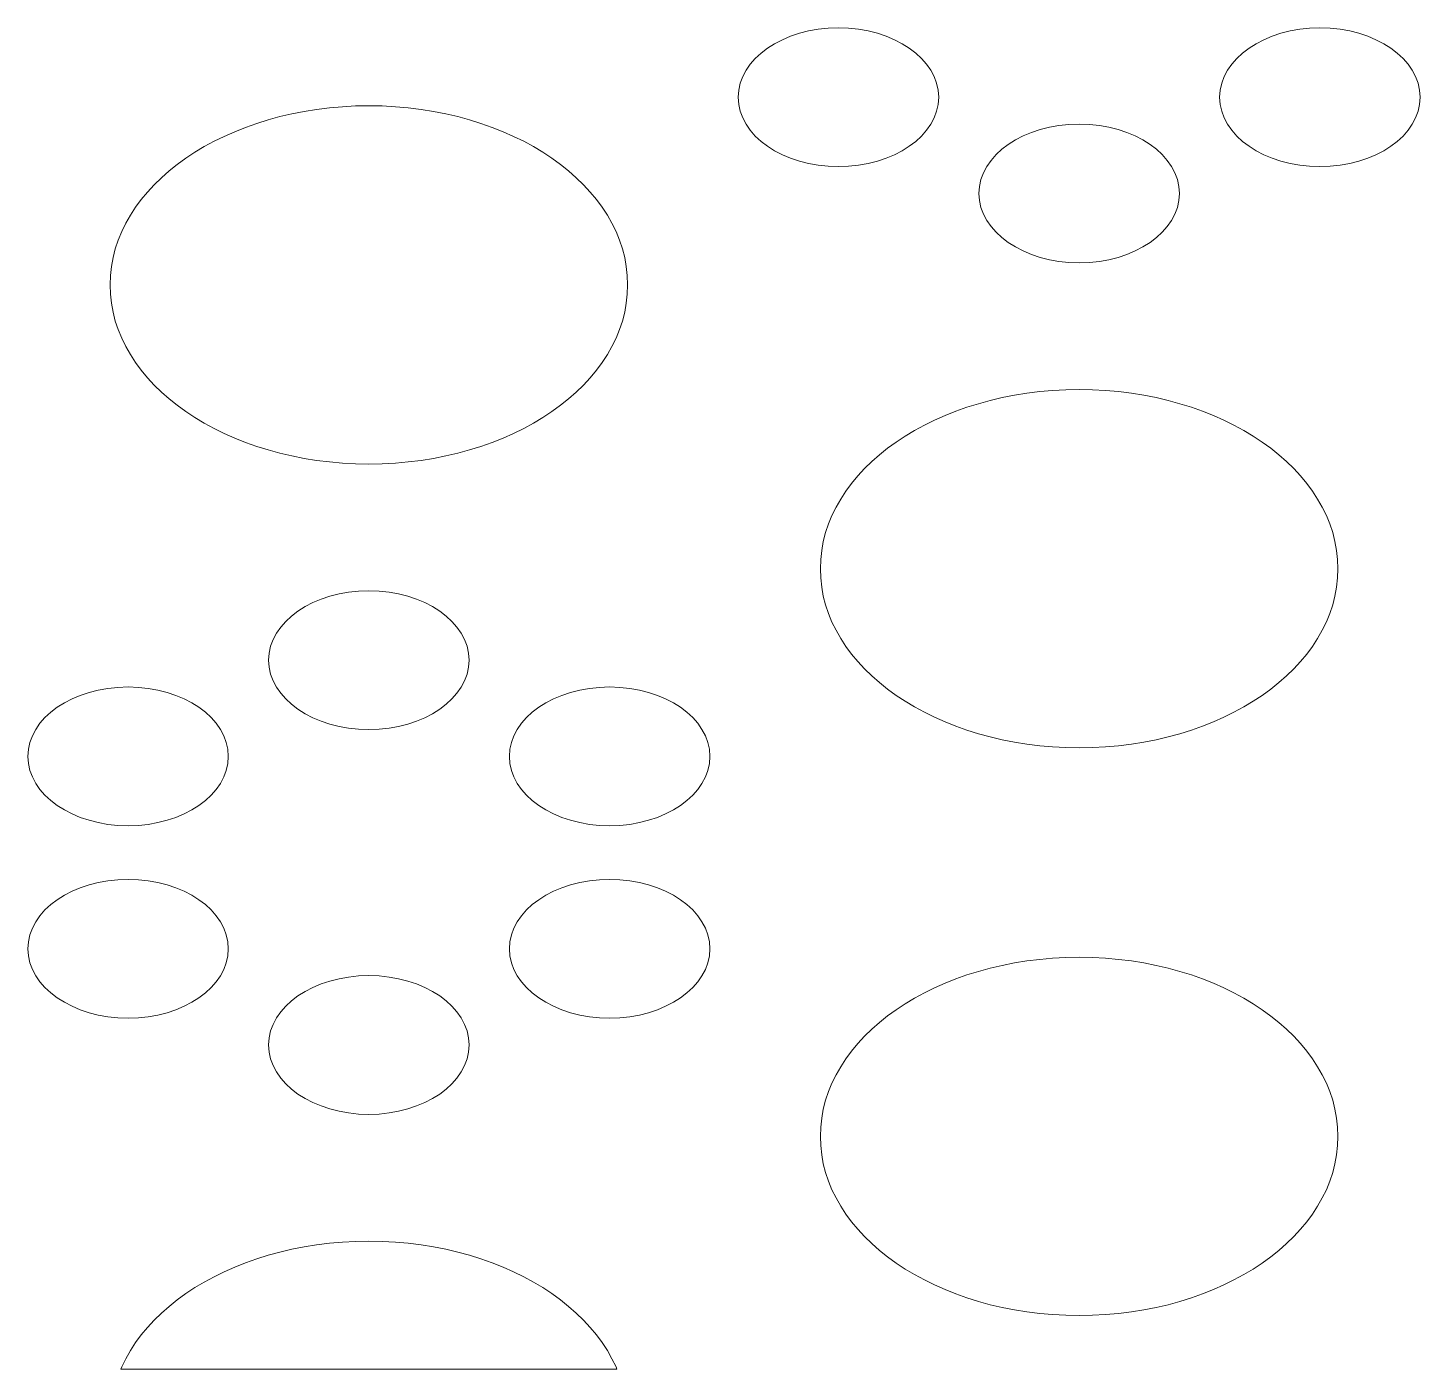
# Model space of a CAD drawing. Header units: millimetres. Extents: x -1200 to 1200, y -590 to 590.
# Drawn here: x 2.7 to 501.9, y -590 to -109.1 of the extents above; entities that cross this region are included whole.
import ezdxf

# ---------------------------------------------------------------- set-up
doc = ezdxf.new("R2010")
doc.units = ezdxf.units.MM
doc.header["$MEASUREMENT"] = 0
doc.layers.add('Layer 1', color=7, linetype='Continuous')

msp = doc.modelspace()

# ---------------------------------------------------------------- linework, layer by layer
at = {"layer": 'Layer 1', "color": 250, "lineweight": 20}
for points, knots in [([(257.3837, -133.9653), (257.3837, -120.2296), (273.4798, -109.0802), (293.3222, -109.0802), (313.1645, -109.0802), (329.2607, -120.2296), (329.2607, -133.9653), (329.2607, -147.7008), (313.1645, -158.8452), (293.3222, -158.8452), (273.4798, -158.8452), (257.3837, -147.7008), (257.3837, -133.9653)], [0, 0, 0, 0, 0.25, 0.25, 0.25, 0.5, 0.5, 0.5, 0.75, 0.75, 0.75, 1, 1, 1, 1]), ([(429.9894, -133.9653), (429.9894, -120.2296), (446.0778, -109.0802), (465.9279, -109.0802), (485.7779, -109.0802), (501.8663, -120.2296), (501.8663, -133.9653), (501.8663, -147.7008), (485.7779, -158.8452), (465.9279, -158.8452), (446.0778, -158.8452), (429.9894, -147.7008), (429.9894, -133.9653)], [0, 0, 0, 0, 0.25, 0.25, 0.25, 0.5, 0.5, 0.5, 0.75, 0.75, 0.75, 1, 1, 1, 1]), ([(32.215, -201.2391), (32.215, -201.2391), (32.3376, -197.9304), (32.3376, -197.9304), (32.3376, -197.9304), (32.6823, -194.6681), (32.6823, -194.6681), (32.6823, -194.6681), (33.2799, -191.4523), (33.2799, -191.4523), (33.2799, -191.4523), (34.0996, -188.2933), (34.0996, -188.2933), (34.0996, -188.2933), (35.1338, -185.191), (35.1338, -185.191), (35.1338, -185.191), (36.3826, -182.1404), (36.3826, -182.1404), (36.3826, -182.1404), (37.8306, -179.162), (37.8306, -179.162), (37.8306, -179.162), (39.5007, -176.2559), (39.5007, -176.2559), (39.5007, -176.2559), (41.3547, -173.417), (41.3547, -173.417), (41.3547, -173.417), (43.4002, -170.6347), (43.4002, -170.6347), (43.4002, -170.6347), (45.6296, -167.9454), (45.6296, -167.9454), (45.6296, -167.9454), (48.0506, -165.3439), (48.0506, -165.3439), (48.0506, -165.3439), (50.64, -162.8249), (50.64, -162.8249), (50.64, -162.8249), (53.3904, -160.3937), (53.3904, -160.3937), (53.3904, -160.3937), (56.3093, -158.0657), (56.3093, -158.0657), (56.3093, -158.0657), (59.3891, -155.8358), (59.3891, -155.8358), (59.3891, -155.8358), (62.6068, -153.6988), (62.6068, -153.6988), (62.6068, -153.6988), (65.9853, -151.6857), (65.9853, -151.6857), (65.9853, -151.6857), (69.4864, -149.7707), (69.4864, -149.7707), (69.4864, -149.7707), (73.1178, -147.9847), (73.1178, -147.9847), (73.1178, -147.9847), (76.9024, -146.3123), (76.9024, -146.3123), (76.9024, -146.3123), (80.7637, -144.7637), (80.7637, -144.7637), (80.7637, -144.7637), (84.7781, -143.3494), (84.7781, -143.3494), (84.7781, -143.3494), (88.8845, -142.059), (88.8845, -142.059), (88.8845, -142.059), (93.0981, -140.9131), (93.0981, -140.9131), (93.0981, -140.9131), (97.396, -139.9065), (97.396, -139.9065), (97.396, -139.9065), (101.7935, -139.0393), (101.7935, -139.0393), (101.7935, -139.0393), (106.2676, -138.327), (106.2676, -138.327), (106.2676, -138.327), (110.8413, -137.7592), (110.8413, -137.7592), (110.8413, -137.7592), (115.4917, -137.3514), (115.4917, -137.3514), (115.4917, -137.3514), (120.2033, -137.0933), (120.2033, -137.0933), (120.2033, -137.0933), (124.9838, -137.0107), (124.9838, -137.0107), (124.9838, -137.0107), (129.7643, -137.0933), (129.7643, -137.0933), (129.7643, -137.0933), (134.4836, -137.3514), (134.4836, -137.3514), (134.4836, -137.3514), (139.1339, -137.7592), (139.1339, -137.7592), (139.1339, -137.7592), (143.6923, -138.327), (143.6923, -138.327), (143.6923, -138.327), (148.1818, -139.0393), (148.1818, -139.0393), (148.1818, -139.0393), (152.5869, -139.9065), (152.5869, -139.9065), (152.5869, -139.9065), (156.8848, -140.9131), (156.8848, -140.9131), (156.8848, -140.9131), (161.0908, -142.059), (161.0908, -142.059), (161.0908, -142.059), (165.1895, -143.3494), (165.1895, -143.3494), (165.1895, -143.3494), (169.204, -144.7637), (169.204, -144.7637), (169.204, -144.7637), (173.0805, -146.3123), (173.0805, -146.3123), (173.0805, -146.3123), (176.8497, -147.9847), (176.8497, -147.9847), (176.8497, -147.9847), (180.4888, -149.7707), (180.4888, -149.7707), (180.4888, -149.7707), (183.9823, -151.6857), (183.9823, -151.6857), (183.9823, -151.6857), (187.3609, -153.6988), (187.3609, -153.6988), (187.3609, -153.6988), (190.5862, -155.8358), (190.5862, -155.8358), (190.5862, -155.8358), (193.6583, -158.0657), (193.6583, -158.0657), (193.6583, -158.0657), (196.5849, -160.3937), (196.5849, -160.3937), (196.5849, -160.3937), (199.3352, -162.8249), (199.3352, -162.8249), (199.3352, -162.8249), (201.9171, -165.3439), (201.9171, -165.3439), (201.9171, -165.3439), (204.338, -167.9454), (204.338, -167.9454), (204.338, -167.9454), (206.5827, -170.6347), (206.5827, -170.6347), (206.5827, -170.6347), (208.6052, -173.4066), (208.6052, -173.4066), (208.6052, -173.4066), (210.4822, -176.2559), (210.4822, -176.2559), (210.4822, -176.2559), (212.1293, -179.162), (212.1293, -179.162), (212.1293, -179.162), (213.5926, -182.1404), (213.5926, -182.1404), (213.5926, -182.1404), (214.849, -185.191), (214.849, -185.191), (214.849, -185.191), (215.8757, -188.2933), (215.8757, -188.2933), (215.8757, -188.2933), (216.703, -191.4523), (216.703, -191.4523), (216.703, -191.4523), (217.2776, -194.6681), (217.2776, -194.6681), (217.2776, -194.6681), (217.6454, -197.9304), (217.6454, -197.9304), (217.6454, -197.9304), (217.7679, -201.2391), (217.7679, -201.2391), (217.7679, -201.2391), (217.6454, -204.5581), (217.6454, -204.5581), (217.6454, -204.5581), (217.2776, -207.8204), (217.2776, -207.8204), (217.2776, -207.8204), (216.703, -211.0362), (216.703, -211.0362), (216.703, -211.0362), (215.8757, -214.2056), (215.8757, -214.2056), (215.8757, -214.2056), (214.849, -217.2975), (214.849, -217.2975), (214.849, -217.2975), (213.5926, -220.3378), (213.5926, -220.3378), (213.5926, -220.3378), (212.1293, -223.3213), (212.1293, -223.3213), (212.1293, -223.3213), (210.4822, -226.2326), (210.4822, -226.2326), (210.4822, -226.2326), (208.6052, -229.0819), (208.6052, -229.0819), (208.6052, -229.0819), (206.5827, -231.8435), (206.5827, -231.8435), (206.5827, -231.8435), (204.338, -234.5431), (204.338, -234.5431), (204.338, -234.5431), (201.9171, -237.1446), (201.9171, -237.1446), (201.9171, -237.1446), (199.3352, -239.6688), (199.3352, -239.6688), (199.3352, -239.6688), (196.5849, -242.0897), (196.5849, -242.0897), (196.5849, -242.0897), (193.6583, -244.4228), (193.6583, -244.4228), (193.6583, -244.4228), (190.5862, -246.6527), (190.5862, -246.6527), (190.5862, -246.6527), (187.3609, -248.7897), (187.3609, -248.7897), (187.3609, -248.7897), (183.9823, -250.8028), (183.9823, -250.8028), (183.9823, -250.8028), (180.4888, -252.7178), (180.4888, -252.7178), (180.4888, -252.7178), (176.8497, -254.5038), (176.8497, -254.5038), (176.8497, -254.5038), (173.0805, -256.1763), (173.0805, -256.1763), (173.0805, -256.1763), (169.204, -257.7197), (169.204, -257.7197), (169.204, -257.7197), (165.1895, -259.1443), (165.1895, -259.1443), (165.1895, -259.1443), (161.0908, -260.4192), (161.0908, -260.4192), (161.0908, -260.4192), (156.8848, -261.5755), (156.8848, -261.5755), (156.8848, -261.5755), (152.5869, -262.5821), (152.5869, -262.5821), (152.5869, -262.5821), (148.1818, -263.4492), (148.1818, -263.4492), (148.1818, -263.4492), (143.6923, -264.1667), (143.6923, -264.1667), (143.6923, -264.1667), (139.1339, -264.7345), (139.1339, -264.7345), (139.1339, -264.7345), (134.4836, -265.1475), (134.4836, -265.1475), (134.4836, -265.1475), (129.7643, -265.3952), (129.7643, -265.3952), (129.7643, -265.3952), (124.9838, -265.4778), (124.9838, -265.4778), (124.9838, -265.4778), (120.1956, -265.3952), (120.1956, -265.3952), (120.1956, -265.3952), (115.4917, -265.1475), (115.4917, -265.1475), (115.4917, -265.1475), (110.8413, -264.7345), (110.8413, -264.7345), (110.8413, -264.7345), (106.2676, -264.1667), (106.2676, -264.1667), (106.2676, -264.1667), (101.7935, -263.4492), (101.7935, -263.4492), (101.7935, -263.4492), (97.396, -262.5821), (97.396, -262.5821), (97.396, -262.5821), (93.0981, -261.5755), (93.0981, -261.5755), (93.0981, -261.5755), (88.8845, -260.4192), (88.8845, -260.4192), (88.8845, -260.4192), (84.7781, -259.1443), (84.7781, -259.1443), (84.7781, -259.1443), (80.7637, -257.7197), (80.7637, -257.7197), (80.7637, -257.7197), (76.9024, -256.1763), (76.9024, -256.1763), (76.9024, -256.1763), (73.1178, -254.5038), (73.1178, -254.5038), (73.1178, -254.5038), (69.4864, -252.7178), (69.4864, -252.7178), (69.4864, -252.7178), (65.9853, -250.8028), (65.9853, -250.8028), (65.9853, -250.8028), (62.6068, -248.7897), (62.6068, -248.7897), (62.6068, -248.7897), (59.3891, -246.6527), (59.3891, -246.6527), (59.3891, -246.6527), (56.3093, -244.4228), (56.3093, -244.4228), (56.3093, -244.4228), (53.3904, -242.0897), (53.3904, -242.0897), (53.3904, -242.0897), (50.64, -239.6688), (50.64, -239.6688), (50.64, -239.6688), (48.0506, -237.1446), (48.0506, -237.1446), (48.0506, -237.1446), (45.6296, -234.5431), (45.6296, -234.5431), (45.6296, -234.5431), (43.4002, -231.8435), (43.4002, -231.8435), (43.4002, -231.8435), (41.3547, -229.0819), (41.3547, -229.0819), (41.3547, -229.0819), (39.5007, -226.2326), (39.5007, -226.2326), (39.5007, -226.2326), (37.8306, -223.3213), (37.8306, -223.3213), (37.8306, -223.3213), (36.3826, -220.3378), (36.3826, -220.3378), (36.3826, -220.3378), (35.1338, -217.2975), (35.1338, -217.2975), (35.1338, -217.2975), (34.0996, -214.2056), (34.0996, -214.2056), (34.0996, -214.2056), (33.2799, -211.0362), (33.2799, -211.0362), (33.2799, -211.0362), (32.6823, -207.8204), (32.6823, -207.8204), (32.6823, -207.8204), (32.3376, -204.5581), (32.3376, -204.5581), (32.3376, -204.5581), (32.215, -201.2391), (32.215, -201.2391)], [0, 0, 0, 0, 0.0078125, 0.0078125, 0.0078125, 0.015625, 0.015625, 0.015625, 0.0234375, 0.0234375, 0.0234375, 0.03125, 0.03125, 0.03125, 0.0390625, 0.0390625, 0.0390625, 0.046875, 0.046875, 0.046875, 0.0546875, 0.0546875, 0.0546875, 0.0625, 0.0625, 0.0625, 0.0703125, 0.0703125, 0.0703125, 0.078125, 0.078125, 0.078125, 0.0859375, 0.0859375, 0.0859375, 0.09375, 0.09375, 0.09375, 0.1015625, 0.1015625, 0.1015625, 0.109375, 0.109375, 0.109375, 0.1171875, 0.1171875, 0.1171875, 0.125, 0.125, 0.125, 0.1328125, 0.1328125, 0.1328125, 0.140625, 0.140625, 0.140625, 0.1484375, 0.1484375, 0.1484375, 0.15625, 0.15625, 0.15625, 0.1640625, 0.1640625, 0.1640625, 0.171875, 0.171875, 0.171875, 0.1796875, 0.1796875, 0.1796875, 0.1875, 0.1875, 0.1875, 0.1953125, 0.1953125, 0.1953125, 0.203125, 0.203125, 0.203125, 0.2109375, 0.2109375, 0.2109375, 0.21875, 0.21875, 0.21875, 0.2265625, 0.2265625, 0.2265625, 0.234375, 0.234375, 0.234375, 0.2421875, 0.2421875, 0.2421875, 0.25, 0.25, 0.25, 0.2578125, 0.2578125, 0.2578125, 0.265625, 0.265625, 0.265625, 0.2734375, 0.2734375, 0.2734375, 0.28125, 0.28125, 0.28125, 0.2890625, 0.2890625, 0.2890625, 0.296875, 0.296875, 0.296875, 0.3046875, 0.3046875, 0.3046875, 0.3125, 0.3125, 0.3125, 0.3203125, 0.3203125, 0.3203125, 0.328125, 0.328125, 0.328125, 0.3359375, 0.3359375, 0.3359375, 0.34375, 0.34375, 0.34375, 0.3515625, 0.3515625, 0.3515625, 0.359375, 0.359375, 0.359375, 0.3671875, 0.3671875, 0.3671875, 0.375, 0.375, 0.375, 0.3828125, 0.3828125, 0.3828125, 0.390625, 0.390625, 0.390625, 0.3984375, 0.3984375, 0.3984375, 0.40625, 0.40625, 0.40625, 0.4140625, 0.4140625, 0.4140625, 0.421875, 0.421875, 0.421875, 0.4296875, 0.4296875, 0.4296875, 0.4375, 0.4375, 0.4375, 0.4453125, 0.4453125, 0.4453125, 0.453125, 0.453125, 0.453125, 0.4609375, 0.4609375, 0.4609375, 0.46875, 0.46875, 0.46875, 0.4765625, 0.4765625, 0.4765625, 0.484375, 0.484375, 0.484375, 0.4921875, 0.4921875, 0.4921875, 0.5, 0.5, 0.5, 0.5078125, 0.5078125, 0.5078125, 0.515625, 0.515625, 0.515625, 0.5234375, 0.5234375, 0.5234375, 0.53125, 0.53125, 0.53125, 0.5390625, 0.5390625, 0.5390625, 0.546875, 0.546875, 0.546875, 0.5546875, 0.5546875, 0.5546875, 0.5625, 0.5625, 0.5625, 0.5703125, 0.5703125, 0.5703125, 0.578125, 0.578125, 0.578125, 0.5859375, 0.5859375, 0.5859375, 0.59375, 0.59375, 0.59375, 0.6015625, 0.6015625, 0.6015625, 0.609375, 0.609375, 0.609375, 0.6171875, 0.6171875, 0.6171875, 0.625, 0.625, 0.625, 0.6328125, 0.6328125, 0.6328125, 0.640625, 0.640625, 0.640625, 0.6484375, 0.6484375, 0.6484375, 0.65625, 0.65625, 0.65625, 0.6640625, 0.6640625, 0.6640625, 0.671875, 0.671875, 0.671875, 0.6796875, 0.6796875, 0.6796875, 0.6875, 0.6875, 0.6875, 0.6953125, 0.6953125, 0.6953125, 0.703125, 0.703125, 0.703125, 0.7109375, 0.7109375, 0.7109375, 0.71875, 0.71875, 0.71875, 0.7265625, 0.7265625, 0.7265625, 0.734375, 0.734375, 0.734375, 0.7421875, 0.7421875, 0.7421875, 0.75, 0.75, 0.75, 0.7578125, 0.7578125, 0.7578125, 0.765625, 0.765625, 0.765625, 0.7734375, 0.7734375, 0.7734375, 0.78125, 0.78125, 0.78125, 0.7890625, 0.7890625, 0.7890625, 0.796875, 0.796875, 0.796875, 0.8046875, 0.8046875, 0.8046875, 0.8125, 0.8125, 0.8125, 0.8203125, 0.8203125, 0.8203125, 0.828125, 0.828125, 0.828125, 0.8359375, 0.8359375, 0.8359375, 0.84375, 0.84375, 0.84375, 0.8515625, 0.8515625, 0.8515625, 0.859375, 0.859375, 0.859375, 0.8671875, 0.8671875, 0.8671875, 0.875, 0.875, 0.875, 0.8828125, 0.8828125, 0.8828125, 0.890625, 0.890625, 0.890625, 0.8984375, 0.8984375, 0.8984375, 0.90625, 0.90625, 0.90625, 0.9140625, 0.9140625, 0.9140625, 0.921875, 0.921875, 0.921875, 0.9296875, 0.9296875, 0.9296875, 0.9375, 0.9375, 0.9375, 0.9453125, 0.9453125, 0.9453125, 0.953125, 0.953125, 0.953125, 0.9609375, 0.9609375, 0.9609375, 0.96875, 0.96875, 0.96875, 0.9765625, 0.9765625, 0.9765625, 0.984375, 0.984375, 0.984375, 0.9921875, 0.9921875, 0.9921875, 1, 1, 1, 1]), ([(343.6866, -168.4565), (343.6866, -154.7209), (359.7826, -143.5765), (379.6174, -143.5765), (399.475, -143.5765), (415.5712, -154.7209), (415.5712, -168.4565), (415.5712, -182.1972), (399.475, -193.3415), (379.6174, -193.3415), (359.7826, -193.3415), (343.6866, -182.1972), (343.6866, -168.4565)], [0, 0, 0, 0, 0.25, 0.25, 0.25, 0.5, 0.5, 0.5, 0.75, 0.75, 0.75, 1, 1, 1, 1]), ([(286.8485, -303.0248), (286.8485, -303.0248), (286.9788, -299.7058), (286.9788, -299.7058), (286.9788, -299.7058), (287.3236, -296.4487), (287.3236, -296.4487), (287.3236, -296.4487), (287.9134, -293.2277), (287.9134, -293.2277), (287.9134, -293.2277), (288.7331, -290.0739), (288.7331, -290.0739), (288.7331, -290.0739), (289.775, -286.9613), (289.775, -286.9613), (289.775, -286.9613), (291.0162, -283.921), (291.0162, -283.921), (291.0162, -283.921), (292.4795, -280.9374), (292.4795, -280.9374), (292.4795, -280.9374), (294.1342, -278.0262), (294.1342, -278.0262), (294.1342, -278.0262), (295.996, -275.1872), (295.996, -275.1872), (295.996, -275.1872), (298.0491, -272.4153), (298.0491, -272.4153), (298.0491, -272.4153), (300.2785, -269.726), (300.2785, -269.726), (300.2785, -269.726), (302.6841, -267.1192), (302.6841, -267.1192), (302.6841, -267.1192), (305.2812, -264.5952), (305.2812, -264.5952), (305.2812, -264.5952), (308.0392, -262.1691), (308.0392, -262.1691), (308.0392, -262.1691), (310.9581, -259.836), (310.9581, -259.836), (310.9581, -259.836), (314.0226, -257.606), (314.0226, -257.606), (314.0226, -257.606), (317.2403, -255.4794), (317.2403, -255.4794), (317.2403, -255.4794), (320.6189, -253.4611), (320.6189, -253.4611), (320.6189, -253.4611), (324.1353, -251.5513), (324.1353, -251.5513), (324.1353, -251.5513), (327.7667, -249.755), (327.7667, -249.755), (327.7667, -249.755), (331.536, -248.0877), (331.536, -248.0877), (331.536, -248.0877), (335.4202, -246.5443), (335.4202, -246.5443), (335.4202, -246.5443), (339.4116, -245.1248), (339.4116, -245.1248), (339.4116, -245.1248), (343.5257, -243.8395), (343.5257, -243.8395), (343.5257, -243.8395), (347.7164, -242.6988), (347.7164, -242.6988), (347.7164, -242.6988), (352.0296, -241.6768), (352.0296, -241.6768), (352.0296, -241.6768), (356.427, -240.8095), (356.427, -240.8095), (356.427, -240.8095), (360.9165, -240.0972), (360.9165, -240.0972), (360.9165, -240.0972), (365.4902, -239.5345), (365.4902, -239.5345), (365.4902, -239.5345), (370.1099, -239.132), (370.1099, -239.132), (370.1099, -239.132), (374.8521, -238.8842), (374.8521, -238.8842), (374.8521, -238.8842), (379.6174, -238.8015), (379.6174, -238.8015), (379.6174, -238.8015), (384.4133, -238.8842), (384.4133, -238.8842), (384.4133, -238.8842), (389.1249, -239.132), (389.1249, -239.132), (389.1249, -239.132), (393.7675, -239.5345), (393.7675, -239.5345), (393.7675, -239.5345), (398.3335, -240.0972), (398.3335, -240.0972), (398.3335, -240.0972), (402.8306, -240.8095), (402.8306, -240.8095), (402.8306, -240.8095), (407.2052, -241.6768), (407.2052, -241.6768), (407.2052, -241.6768), (411.526, -242.6988), (411.526, -242.6988), (411.526, -242.6988), (415.7243, -243.8395), (415.7243, -243.8395), (415.7243, -243.8395), (419.8384, -245.1248), (419.8384, -245.1248), (419.8384, -245.1248), (423.8299, -246.5443), (423.8299, -246.5443), (423.8299, -246.5443), (427.7294, -248.0877), (427.7294, -248.0877), (427.7294, -248.0877), (431.4833, -249.755), (431.4833, -249.755), (431.4833, -249.755), (435.1224, -251.5513), (435.1224, -251.5513), (435.1224, -251.5513), (438.6312, -253.4611), (438.6312, -253.4611), (438.6312, -253.4611), (441.9944, -255.4794), (441.9944, -255.4794), (441.9944, -255.4794), (445.2275, -257.606), (445.2275, -257.606), (445.2275, -257.606), (448.3073, -259.836), (448.3073, -259.836), (448.3073, -259.836), (451.2184, -262.1691), (451.2184, -262.1691), (451.2184, -262.1691), (453.9764, -264.5952), (453.9764, -264.5952), (453.9764, -264.5952), (456.566, -267.1192), (456.566, -267.1192), (456.566, -267.1192), (458.9716, -269.726), (458.9716, -269.726), (458.9716, -269.726), (461.201, -272.4153), (461.201, -272.4153), (461.201, -272.4153), (463.2541, -275.1872), (463.2541, -275.1872), (463.2541, -275.1872), (465.1234, -278.0262), (465.1234, -278.0262), (465.1234, -278.0262), (466.7782, -280.9374), (466.7782, -280.9374), (466.7782, -280.9374), (468.2338, -283.921), (468.2338, -283.921), (468.2338, -283.921), (469.4826, -286.9613), (469.4826, -286.9613), (469.4826, -286.9613), (470.5246, -290.0739), (470.5246, -290.0739), (470.5246, -290.0739), (471.3366, -293.2277), (471.3366, -293.2277), (471.3366, -293.2277), (471.9112, -296.4487), (471.9112, -296.4487), (471.9112, -296.4487), (472.2866, -299.7058), (472.2866, -299.7058), (472.2866, -299.7058), (472.4092, -303.0248), (472.4092, -303.0248), (472.4092, -303.0248), (472.2866, -306.3336), (472.2866, -306.3336), (472.2866, -306.3336), (471.9112, -309.5958), (471.9112, -309.5958), (471.9112, -309.5958), (471.3366, -312.8116), (471.3366, -312.8116), (471.3366, -312.8116), (470.5246, -315.9758), (470.5246, -315.9758), (470.5246, -315.9758), (469.4826, -319.0781), (469.4826, -319.0781), (469.4826, -319.0781), (468.2338, -322.1183), (468.2338, -322.1183), (468.2338, -322.1183), (466.7782, -325.1018), (466.7782, -325.1018), (466.7782, -325.1018), (465.1234, -328.0132), (465.1234, -328.0132), (465.1234, -328.0132), (463.2541, -330.8573), (463.2541, -330.8573), (463.2541, -330.8573), (461.201, -333.6292), (461.201, -333.6292), (461.201, -333.6292), (458.9716, -336.3185), (458.9716, -336.3185), (458.9716, -336.3185), (456.566, -338.92), (456.566, -338.92), (456.566, -338.92), (453.9764, -341.4442), (453.9764, -341.4442), (453.9764, -341.4442), (451.2184, -343.8651), (451.2184, -343.8651), (451.2184, -343.8651), (448.3073, -346.2033), (448.3073, -346.2033), (448.3073, -346.2033), (445.2275, -348.4333), (445.2275, -348.4333), (445.2275, -348.4333), (441.9944, -350.5599), (441.9944, -350.5599), (441.9944, -350.5599), (438.6312, -352.5885), (438.6312, -352.5885), (438.6312, -352.5885), (435.1224, -354.4932), (435.1224, -354.4932), (435.1224, -354.4932), (431.4833, -356.2844), (431.4833, -356.2844), (431.4833, -356.2844), (427.7294, -357.9568), (427.7294, -357.9568), (427.7294, -357.9568), (423.8299, -359.5053), (423.8299, -359.5053), (423.8299, -359.5053), (419.8384, -360.9249), (419.8384, -360.9249), (419.8384, -360.9249), (415.7243, -362.205), (415.7243, -362.205), (415.7243, -362.205), (411.526, -363.3509), (411.526, -363.3509), (411.526, -363.3509), (407.2052, -364.3626), (407.2052, -364.3626), (407.2052, -364.3626), (402.8306, -365.2246), (402.8306, -365.2246), (402.8306, -365.2246), (398.3335, -365.9421), (398.3335, -365.9421), (398.3335, -365.9421), (393.7675, -366.5048), (393.7675, -366.5048), (393.7675, -366.5048), (389.1249, -366.9177), (389.1249, -366.9177), (389.1249, -366.9177), (384.4133, -367.1654), (384.4133, -367.1654), (384.4133, -367.1654), (379.6174, -367.2481), (379.6174, -367.2481), (379.6174, -367.2481), (374.8521, -367.1654), (374.8521, -367.1654), (374.8521, -367.1654), (370.1099, -366.9177), (370.1099, -366.9177), (370.1099, -366.9177), (365.4902, -366.5048), (365.4902, -366.5048), (365.4902, -366.5048), (360.9165, -365.9421), (360.9165, -365.9421), (360.9165, -365.9421), (356.427, -365.2246), (356.427, -365.2246), (356.427, -365.2246), (352.0296, -364.3626), (352.0296, -364.3626), (352.0296, -364.3626), (347.7164, -363.3509), (347.7164, -363.3509), (347.7164, -363.3509), (343.5257, -362.205), (343.5257, -362.205), (343.5257, -362.205), (339.4116, -360.9249), (339.4116, -360.9249), (339.4116, -360.9249), (335.4202, -359.5053), (335.4202, -359.5053), (335.4202, -359.5053), (331.536, -357.9568), (331.536, -357.9568), (331.536, -357.9568), (327.7667, -356.2844), (327.7667, -356.2844), (327.7667, -356.2844), (324.1353, -354.4932), (324.1353, -354.4932), (324.1353, -354.4932), (320.6189, -352.5885), (320.6189, -352.5885), (320.6189, -352.5885), (317.2403, -350.5599), (317.2403, -350.5599), (317.2403, -350.5599), (314.0226, -348.4333), (314.0226, -348.4333), (314.0226, -348.4333), (310.9581, -346.2033), (310.9581, -346.2033), (310.9581, -346.2033), (308.0392, -343.8651), (308.0392, -343.8651), (308.0392, -343.8651), (305.2812, -341.4442), (305.2812, -341.4442), (305.2812, -341.4442), (302.6841, -338.92), (302.6841, -338.92), (302.6841, -338.92), (300.2785, -336.3185), (300.2785, -336.3185), (300.2785, -336.3185), (298.0491, -333.6292), (298.0491, -333.6292), (298.0491, -333.6292), (295.996, -330.8573), (295.996, -330.8573), (295.996, -330.8573), (294.1342, -328.0132), (294.1342, -328.0132), (294.1342, -328.0132), (292.4795, -325.1018), (292.4795, -325.1018), (292.4795, -325.1018), (291.0162, -322.1235), (291.0162, -322.1235), (291.0162, -322.1235), (289.775, -319.0781), (289.775, -319.0781), (289.775, -319.0781), (288.7331, -315.9758), (288.7331, -315.9758), (288.7331, -315.9758), (287.9134, -312.8116), (287.9134, -312.8116), (287.9134, -312.8116), (287.3236, -309.5958), (287.3236, -309.5958), (287.3236, -309.5958), (286.9788, -306.3336), (286.9788, -306.3336), (286.9788, -306.3336), (286.8485, -303.0248), (286.8485, -303.0248)], [0, 0, 0, 0, 0.0078125, 0.0078125, 0.0078125, 0.015625, 0.015625, 0.015625, 0.0234375, 0.0234375, 0.0234375, 0.03125, 0.03125, 0.03125, 0.0390625, 0.0390625, 0.0390625, 0.046875, 0.046875, 0.046875, 0.0546875, 0.0546875, 0.0546875, 0.0625, 0.0625, 0.0625, 0.0703125, 0.0703125, 0.0703125, 0.078125, 0.078125, 0.078125, 0.0859375, 0.0859375, 0.0859375, 0.09375, 0.09375, 0.09375, 0.1015625, 0.1015625, 0.1015625, 0.109375, 0.109375, 0.109375, 0.1171875, 0.1171875, 0.1171875, 0.125, 0.125, 0.125, 0.1328125, 0.1328125, 0.1328125, 0.140625, 0.140625, 0.140625, 0.1484375, 0.1484375, 0.1484375, 0.15625, 0.15625, 0.15625, 0.1640625, 0.1640625, 0.1640625, 0.171875, 0.171875, 0.171875, 0.1796875, 0.1796875, 0.1796875, 0.1875, 0.1875, 0.1875, 0.1953125, 0.1953125, 0.1953125, 0.203125, 0.203125, 0.203125, 0.2109375, 0.2109375, 0.2109375, 0.21875, 0.21875, 0.21875, 0.2265625, 0.2265625, 0.2265625, 0.234375, 0.234375, 0.234375, 0.2421875, 0.2421875, 0.2421875, 0.25, 0.25, 0.25, 0.2578125, 0.2578125, 0.2578125, 0.265625, 0.265625, 0.265625, 0.2734375, 0.2734375, 0.2734375, 0.28125, 0.28125, 0.28125, 0.2890625, 0.2890625, 0.2890625, 0.296875, 0.296875, 0.296875, 0.3046875, 0.3046875, 0.3046875, 0.3125, 0.3125, 0.3125, 0.3203125, 0.3203125, 0.3203125, 0.328125, 0.328125, 0.328125, 0.3359375, 0.3359375, 0.3359375, 0.34375, 0.34375, 0.34375, 0.3515625, 0.3515625, 0.3515625, 0.359375, 0.359375, 0.359375, 0.3671875, 0.3671875, 0.3671875, 0.375, 0.375, 0.375, 0.3828125, 0.3828125, 0.3828125, 0.390625, 0.390625, 0.390625, 0.3984375, 0.3984375, 0.3984375, 0.40625, 0.40625, 0.40625, 0.4140625, 0.4140625, 0.4140625, 0.421875, 0.421875, 0.421875, 0.4296875, 0.4296875, 0.4296875, 0.4375, 0.4375, 0.4375, 0.4453125, 0.4453125, 0.4453125, 0.453125, 0.453125, 0.453125, 0.4609375, 0.4609375, 0.4609375, 0.46875, 0.46875, 0.46875, 0.4765625, 0.4765625, 0.4765625, 0.484375, 0.484375, 0.484375, 0.4921875, 0.4921875, 0.4921875, 0.5, 0.5, 0.5, 0.5078125, 0.5078125, 0.5078125, 0.515625, 0.515625, 0.515625, 0.5234375, 0.5234375, 0.5234375, 0.53125, 0.53125, 0.53125, 0.5390625, 0.5390625, 0.5390625, 0.546875, 0.546875, 0.546875, 0.5546875, 0.5546875, 0.5546875, 0.5625, 0.5625, 0.5625, 0.5703125, 0.5703125, 0.5703125, 0.578125, 0.578125, 0.578125, 0.5859375, 0.5859375, 0.5859375, 0.59375, 0.59375, 0.59375, 0.6015625, 0.6015625, 0.6015625, 0.609375, 0.609375, 0.609375, 0.6171875, 0.6171875, 0.6171875, 0.625, 0.625, 0.625, 0.6328125, 0.6328125, 0.6328125, 0.640625, 0.640625, 0.640625, 0.6484375, 0.6484375, 0.6484375, 0.65625, 0.65625, 0.65625, 0.6640625, 0.6640625, 0.6640625, 0.671875, 0.671875, 0.671875, 0.6796875, 0.6796875, 0.6796875, 0.6875, 0.6875, 0.6875, 0.6953125, 0.6953125, 0.6953125, 0.703125, 0.703125, 0.703125, 0.7109375, 0.7109375, 0.7109375, 0.71875, 0.71875, 0.71875, 0.7265625, 0.7265625, 0.7265625, 0.734375, 0.734375, 0.734375, 0.7421875, 0.7421875, 0.7421875, 0.75, 0.75, 0.75, 0.7578125, 0.7578125, 0.7578125, 0.765625, 0.765625, 0.765625, 0.7734375, 0.7734375, 0.7734375, 0.78125, 0.78125, 0.78125, 0.7890625, 0.7890625, 0.7890625, 0.796875, 0.796875, 0.796875, 0.8046875, 0.8046875, 0.8046875, 0.8125, 0.8125, 0.8125, 0.8203125, 0.8203125, 0.8203125, 0.828125, 0.828125, 0.828125, 0.8359375, 0.8359375, 0.8359375, 0.84375, 0.84375, 0.84375, 0.8515625, 0.8515625, 0.8515625, 0.859375, 0.859375, 0.859375, 0.8671875, 0.8671875, 0.8671875, 0.875, 0.875, 0.875, 0.8828125, 0.8828125, 0.8828125, 0.890625, 0.890625, 0.890625, 0.8984375, 0.8984375, 0.8984375, 0.90625, 0.90625, 0.90625, 0.9140625, 0.9140625, 0.9140625, 0.921875, 0.921875, 0.921875, 0.9296875, 0.9296875, 0.9296875, 0.9375, 0.9375, 0.9375, 0.9453125, 0.9453125, 0.9453125, 0.953125, 0.953125, 0.953125, 0.9609375, 0.9609375, 0.9609375, 0.96875, 0.96875, 0.96875, 0.9765625, 0.9765625, 0.9765625, 0.984375, 0.984375, 0.984375, 0.9921875, 0.9921875, 0.9921875, 1, 1, 1, 1]), ([(89.053, -335.8075), (89.053, -322.0667), (105.1338, -310.9276), (124.9838, -310.9276), (144.8262, -310.9276), (160.9222, -322.0667), (160.9222, -335.8075), (160.9222, -349.543), (144.8262, -360.6926), (124.9838, -360.6926), (105.1338, -360.6926), (89.053, -349.543), (89.053, -335.8075)], [0, 0, 0, 0, 0.25, 0.25, 0.25, 0.5, 0.5, 0.5, 0.75, 0.75, 0.75, 1, 1, 1, 1]), ([(2.7425, -370.3038), (2.7425, -356.5683), (18.8387, -345.4239), (38.6809, -345.4239), (58.5157, -345.4239), (74.6117, -356.5683), (74.6117, -370.3038), (74.6117, -384.0395), (58.5157, -395.1838), (38.6809, -395.1838), (18.8387, -395.1838), (2.7425, -384.0395), (2.7425, -370.3038)], [0, 0, 0, 0, 0.25, 0.25, 0.25, 0.5, 0.5, 0.5, 0.75, 0.75, 0.75, 1, 1, 1, 1]), ([(175.3559, -370.3038), (175.3559, -356.5683), (191.4443, -345.4239), (211.2943, -345.4239), (231.1367, -345.4239), (247.2327, -356.5683), (247.2327, -370.3038), (247.2327, -384.0395), (231.1367, -395.1838), (211.2943, -395.1838), (191.4443, -395.1838), (175.3559, -384.0395), (175.3559, -370.3038)], [0, 0, 0, 0, 0.25, 0.25, 0.25, 0.5, 0.5, 0.5, 0.75, 0.75, 0.75, 1, 1, 1, 1]), ([(2.7425, -439.3018), (2.7425, -425.5559), (18.8387, -414.4166), (38.6809, -414.4166), (58.5157, -414.4166), (74.6117, -425.5559), (74.6117, -439.3018), (74.6117, -453.027), (58.5157, -464.1714), (38.6809, -464.1714), (18.8387, -464.1714), (2.7425, -453.027), (2.7425, -439.3018)], [0, 0, 0, 0, 0.25, 0.25, 0.25, 0.5, 0.5, 0.5, 0.75, 0.75, 0.75, 1, 1, 1, 1]), ([(175.3559, -439.3018), (175.3559, -425.5559), (191.4443, -414.4166), (211.2943, -414.4166), (231.1367, -414.4166), (247.2327, -425.5559), (247.2327, -439.3018), (247.2327, -453.027), (231.1367, -464.1714), (211.2943, -464.1714), (191.4443, -464.1714), (175.3559, -453.027), (175.3559, -439.3018)], [0, 0, 0, 0, 0.25, 0.25, 0.25, 0.5, 0.5, 0.5, 0.75, 0.75, 0.75, 1, 1, 1, 1]), ([(286.8485, -506.5756), (286.8485, -506.5756), (286.9788, -503.2669), (286.9788, -503.2669), (286.9788, -503.2669), (287.3236, -499.9994), (287.3236, -499.9994), (287.3236, -499.9994), (287.9134, -496.7837), (287.9134, -496.7837), (287.9134, -496.7837), (288.7331, -493.6195), (288.7331, -493.6195), (288.7331, -493.6195), (289.775, -490.5172), (289.775, -490.5172), (289.775, -490.5172), (291.0162, -487.4717), (291.0162, -487.4717), (291.0162, -487.4717), (292.4795, -484.4986), (292.4795, -484.4986), (292.4795, -484.4986), (294.1342, -481.5821), (294.1342, -481.5821), (294.1342, -481.5821), (295.996, -478.738), (295.996, -478.738), (295.996, -478.738), (298.0491, -475.9712), (298.0491, -475.9712), (298.0491, -475.9712), (300.2785, -473.2768), (300.2785, -473.2768), (300.2785, -473.2768), (302.6841, -470.6752), (302.6841, -470.6752), (302.6841, -470.6752), (305.2812, -468.1563), (305.2812, -468.1563), (305.2812, -468.1563), (308.0392, -465.7303), (308.0392, -465.7303), (308.0392, -465.7303), (310.9581, -463.3919), (310.9581, -463.3919), (310.9581, -463.3919), (314.0226, -461.162), (314.0226, -461.162), (314.0226, -461.162), (317.2403, -459.0302), (317.2403, -459.0302), (317.2403, -459.0302), (320.6189, -457.0068), (320.6189, -457.0068), (320.6189, -457.0068), (324.1353, -455.1072), (324.1353, -455.1072), (324.1353, -455.1072), (327.7667, -453.3161), (327.7667, -453.3161), (327.7667, -453.3161), (331.536, -451.6488), (331.536, -451.6488), (331.536, -451.6488), (335.4202, -450.0899), (335.4202, -450.0899), (335.4202, -450.0899), (339.4116, -448.6808), (339.4116, -448.6808), (339.4116, -448.6808), (343.5257, -447.3903), (343.5257, -447.3903), (343.5257, -447.3903), (347.7164, -446.2444), (347.7164, -446.2444), (347.7164, -446.2444), (352.0296, -445.2327), (352.0296, -445.2327), (352.0296, -445.2327), (356.427, -444.3707), (356.427, -444.3707), (356.427, -444.3707), (360.9165, -443.6583), (360.9165, -443.6583), (360.9165, -443.6583), (365.4902, -443.0854), (365.4902, -443.0854), (365.4902, -443.0854), (370.1099, -442.6776), (370.1099, -442.6776), (370.1099, -442.6776), (374.8521, -442.4298), (374.8521, -442.4298), (374.8521, -442.4298), (379.6174, -442.3473), (379.6174, -442.3473), (379.6174, -442.3473), (384.4133, -442.4298), (384.4133, -442.4298), (384.4133, -442.4298), (389.1249, -442.6776), (389.1249, -442.6776), (389.1249, -442.6776), (393.7675, -443.0854), (393.7675, -443.0854), (393.7675, -443.0854), (398.3335, -443.6583), (398.3335, -443.6583), (398.3335, -443.6583), (402.8306, -444.3707), (402.8306, -444.3707), (402.8306, -444.3707), (407.2052, -445.2327), (407.2052, -445.2327), (407.2052, -445.2327), (411.526, -446.2444), (411.526, -446.2444), (411.526, -446.2444), (415.7243, -447.3903), (415.7243, -447.3903), (415.7243, -447.3903), (419.8384, -448.6808), (419.8384, -448.6808), (419.8384, -448.6808), (423.8299, -450.0899), (423.8299, -450.0899), (423.8299, -450.0899), (427.7294, -451.6488), (427.7294, -451.6488), (427.7294, -451.6488), (431.4833, -453.3161), (431.4833, -453.3161), (431.4833, -453.3161), (435.1224, -455.1072), (435.1224, -455.1072), (435.1224, -455.1072), (438.6312, -457.0068), (438.6312, -457.0068), (438.6312, -457.0068), (441.9944, -459.0302), (441.9944, -459.0302), (441.9944, -459.0302), (445.2275, -461.162), (445.2275, -461.162), (445.2275, -461.162), (448.3073, -463.4023), (448.3073, -463.4023), (448.3073, -463.4023), (451.2184, -465.7303), (451.2184, -465.7303), (451.2184, -465.7303), (453.9764, -468.1563), (453.9764, -468.1563), (453.9764, -468.1563), (456.566, -470.6752), (456.566, -470.6752), (456.566, -470.6752), (458.9716, -473.2768), (458.9716, -473.2768), (458.9716, -473.2768), (461.201, -475.9712), (461.201, -475.9712), (461.201, -475.9712), (463.2541, -478.738), (463.2541, -478.738), (463.2541, -478.738), (465.1234, -481.5821), (465.1234, -481.5821), (465.1234, -481.5821), (466.7782, -484.4986), (466.7782, -484.4986), (466.7782, -484.4986), (468.2338, -487.4717), (468.2338, -487.4717), (468.2338, -487.4717), (469.4826, -490.5172), (469.4826, -490.5172), (469.4826, -490.5172), (470.5246, -493.6195), (470.5246, -493.6195), (470.5246, -493.6195), (471.3366, -496.7837), (471.3366, -496.7837), (471.3366, -496.7837), (471.9112, -499.9994), (471.9112, -499.9994), (471.9112, -499.9994), (472.2866, -503.2669), (472.2866, -503.2669), (472.2866, -503.2669), (472.4092, -506.5756), (472.4092, -506.5756), (472.4092, -506.5756), (472.2866, -509.8895), (472.2866, -509.8895), (472.2866, -509.8895), (471.9112, -513.1466), (471.9112, -513.1466), (471.9112, -513.1466), (471.3366, -516.3675), (471.3366, -516.3675), (471.3366, -516.3675), (470.5246, -519.5266), (470.5246, -519.5266), (470.5246, -519.5266), (469.4826, -522.6341), (469.4826, -522.6341), (469.4826, -522.6341), (468.2338, -525.6743), (468.2338, -525.6743), (468.2338, -525.6743), (466.7782, -528.6476), (466.7782, -528.6476), (466.7782, -528.6476), (465.1234, -531.5691), (465.1234, -531.5691), (465.1234, -531.5691), (463.2541, -534.4081), (463.2541, -534.4081), (463.2541, -534.4081), (461.201, -537.18), (461.201, -537.18), (461.201, -537.18), (458.9716, -539.8693), (458.9716, -539.8693), (458.9716, -539.8693), (456.566, -542.476), (456.566, -542.476), (456.566, -542.476), (453.9764, -544.9898), (453.9764, -544.9898), (453.9764, -544.9898), (451.2184, -547.4262), (451.2184, -547.4262), (451.2184, -547.4262), (448.3073, -549.7542), (448.3073, -549.7542), (448.3073, -549.7542), (445.2275, -551.9841), (445.2275, -551.9841), (445.2275, -551.9841), (441.9944, -554.1262), (441.9944, -554.1262), (441.9944, -554.1262), (438.6312, -556.1341), (438.6312, -556.1341), (438.6312, -556.1341), (435.1224, -558.0441), (435.1224, -558.0441), (435.1224, -558.0441), (431.4833, -559.8404), (431.4833, -559.8404), (431.4833, -559.8404), (427.7294, -561.5076), (427.7294, -561.5076), (427.7294, -561.5076), (423.8299, -563.051), (423.8299, -563.051), (423.8299, -563.051), (419.8384, -564.4705), (419.8384, -564.4705), (419.8384, -564.4705), (415.7243, -565.7558), (415.7243, -565.7558), (415.7243, -565.7558), (411.526, -566.9069), (411.526, -566.9069), (411.526, -566.9069), (407.2052, -567.9134), (407.2052, -567.9134), (407.2052, -567.9134), (402.8306, -568.7857), (402.8306, -568.7857), (402.8306, -568.7857), (398.3335, -569.4981), (398.3335, -569.4981), (398.3335, -569.4981), (393.7675, -570.0556), (393.7675, -570.0556), (393.7675, -570.0556), (389.1249, -570.4685), (389.1249, -570.4685), (389.1249, -570.4685), (384.4133, -570.7163), (384.4133, -570.7163), (384.4133, -570.7163), (379.6174, -570.7989), (379.6174, -570.7989), (379.6174, -570.7989), (374.8521, -570.7163), (374.8521, -570.7163), (374.8521, -570.7163), (370.1099, -570.4685), (370.1099, -570.4685), (370.1099, -570.4685), (365.4902, -570.0556), (365.4902, -570.0556), (365.4902, -570.0556), (360.9165, -569.4981), (360.9165, -569.4981), (360.9165, -569.4981), (356.427, -568.7857), (356.427, -568.7857), (356.427, -568.7857), (352.0296, -567.9134), (352.0296, -567.9134), (352.0296, -567.9134), (347.7164, -566.9069), (347.7164, -566.9069), (347.7164, -566.9069), (343.5257, -565.7558), (343.5257, -565.7558), (343.5257, -565.7558), (339.4116, -564.4705), (339.4116, -564.4705), (339.4116, -564.4705), (335.4202, -563.051), (335.4202, -563.051), (335.4202, -563.051), (331.536, -561.5076), (331.536, -561.5076), (331.536, -561.5076), (327.7667, -559.8404), (327.7667, -559.8404), (327.7667, -559.8404), (324.1353, -558.0441), (324.1353, -558.0441), (324.1353, -558.0441), (320.6189, -556.1341), (320.6189, -556.1341), (320.6189, -556.1341), (317.2403, -554.1262), (317.2403, -554.1262), (317.2403, -554.1262), (314.0226, -551.9841), (314.0226, -551.9841), (314.0226, -551.9841), (310.9581, -549.7542), (310.9581, -549.7542), (310.9581, -549.7542), (308.0392, -547.4262), (308.0392, -547.4262), (308.0392, -547.4262), (305.2812, -544.9898), (305.2812, -544.9898), (305.2812, -544.9898), (302.6841, -542.476), (302.6841, -542.476), (302.6841, -542.476), (300.2785, -539.8693), (300.2785, -539.8693), (300.2785, -539.8693), (298.0491, -537.18), (298.0491, -537.18), (298.0491, -537.18), (295.996, -534.4081), (295.996, -534.4081), (295.996, -534.4081), (294.1342, -531.5691), (294.1342, -531.5691), (294.1342, -531.5691), (292.4795, -528.6476), (292.4795, -528.6476), (292.4795, -528.6476), (291.0162, -525.6743), (291.0162, -525.6743), (291.0162, -525.6743), (289.775, -522.6341), (289.775, -522.6341), (289.775, -522.6341), (288.7331, -519.5266), (288.7331, -519.5266), (288.7331, -519.5266), (287.9134, -516.3675), (287.9134, -516.3675), (287.9134, -516.3675), (287.3236, -513.1466), (287.3236, -513.1466), (287.3236, -513.1466), (286.9788, -509.8895), (286.9788, -509.8895), (286.9788, -509.8895), (286.8485, -506.5756), (286.8485, -506.5756)], [0, 0, 0, 0, 0.0078125, 0.0078125, 0.0078125, 0.015625, 0.015625, 0.015625, 0.0234375, 0.0234375, 0.0234375, 0.03125, 0.03125, 0.03125, 0.0390625, 0.0390625, 0.0390625, 0.046875, 0.046875, 0.046875, 0.0546875, 0.0546875, 0.0546875, 0.0625, 0.0625, 0.0625, 0.0703125, 0.0703125, 0.0703125, 0.078125, 0.078125, 0.078125, 0.0859375, 0.0859375, 0.0859375, 0.09375, 0.09375, 0.09375, 0.1015625, 0.1015625, 0.1015625, 0.109375, 0.109375, 0.109375, 0.1171875, 0.1171875, 0.1171875, 0.125, 0.125, 0.125, 0.1328125, 0.1328125, 0.1328125, 0.140625, 0.140625, 0.140625, 0.1484375, 0.1484375, 0.1484375, 0.15625, 0.15625, 0.15625, 0.1640625, 0.1640625, 0.1640625, 0.171875, 0.171875, 0.171875, 0.1796875, 0.1796875, 0.1796875, 0.1875, 0.1875, 0.1875, 0.1953125, 0.1953125, 0.1953125, 0.203125, 0.203125, 0.203125, 0.2109375, 0.2109375, 0.2109375, 0.21875, 0.21875, 0.21875, 0.2265625, 0.2265625, 0.2265625, 0.234375, 0.234375, 0.234375, 0.2421875, 0.2421875, 0.2421875, 0.25, 0.25, 0.25, 0.2578125, 0.2578125, 0.2578125, 0.265625, 0.265625, 0.265625, 0.2734375, 0.2734375, 0.2734375, 0.28125, 0.28125, 0.28125, 0.2890625, 0.2890625, 0.2890625, 0.296875, 0.296875, 0.296875, 0.3046875, 0.3046875, 0.3046875, 0.3125, 0.3125, 0.3125, 0.3203125, 0.3203125, 0.3203125, 0.328125, 0.328125, 0.328125, 0.3359375, 0.3359375, 0.3359375, 0.34375, 0.34375, 0.34375, 0.3515625, 0.3515625, 0.3515625, 0.359375, 0.359375, 0.359375, 0.3671875, 0.3671875, 0.3671875, 0.375, 0.375, 0.375, 0.3828125, 0.3828125, 0.3828125, 0.390625, 0.390625, 0.390625, 0.3984375, 0.3984375, 0.3984375, 0.40625, 0.40625, 0.40625, 0.4140625, 0.4140625, 0.4140625, 0.421875, 0.421875, 0.421875, 0.4296875, 0.4296875, 0.4296875, 0.4375, 0.4375, 0.4375, 0.4453125, 0.4453125, 0.4453125, 0.453125, 0.453125, 0.453125, 0.4609375, 0.4609375, 0.4609375, 0.46875, 0.46875, 0.46875, 0.4765625, 0.4765625, 0.4765625, 0.484375, 0.484375, 0.484375, 0.4921875, 0.4921875, 0.4921875, 0.5, 0.5, 0.5, 0.5078125, 0.5078125, 0.5078125, 0.515625, 0.515625, 0.515625, 0.5234375, 0.5234375, 0.5234375, 0.53125, 0.53125, 0.53125, 0.5390625, 0.5390625, 0.5390625, 0.546875, 0.546875, 0.546875, 0.5546875, 0.5546875, 0.5546875, 0.5625, 0.5625, 0.5625, 0.5703125, 0.5703125, 0.5703125, 0.578125, 0.578125, 0.578125, 0.5859375, 0.5859375, 0.5859375, 0.59375, 0.59375, 0.59375, 0.6015625, 0.6015625, 0.6015625, 0.609375, 0.609375, 0.609375, 0.6171875, 0.6171875, 0.6171875, 0.625, 0.625, 0.625, 0.6328125, 0.6328125, 0.6328125, 0.640625, 0.640625, 0.640625, 0.6484375, 0.6484375, 0.6484375, 0.65625, 0.65625, 0.65625, 0.6640625, 0.6640625, 0.6640625, 0.671875, 0.671875, 0.671875, 0.6796875, 0.6796875, 0.6796875, 0.6875, 0.6875, 0.6875, 0.6953125, 0.6953125, 0.6953125, 0.703125, 0.703125, 0.703125, 0.7109375, 0.7109375, 0.7109375, 0.71875, 0.71875, 0.71875, 0.7265625, 0.7265625, 0.7265625, 0.734375, 0.734375, 0.734375, 0.7421875, 0.7421875, 0.7421875, 0.75, 0.75, 0.75, 0.7578125, 0.7578125, 0.7578125, 0.765625, 0.765625, 0.765625, 0.7734375, 0.7734375, 0.7734375, 0.78125, 0.78125, 0.78125, 0.7890625, 0.7890625, 0.7890625, 0.796875, 0.796875, 0.796875, 0.8046875, 0.8046875, 0.8046875, 0.8125, 0.8125, 0.8125, 0.8203125, 0.8203125, 0.8203125, 0.828125, 0.828125, 0.828125, 0.8359375, 0.8359375, 0.8359375, 0.84375, 0.84375, 0.84375, 0.8515625, 0.8515625, 0.8515625, 0.859375, 0.859375, 0.859375, 0.8671875, 0.8671875, 0.8671875, 0.875, 0.875, 0.875, 0.8828125, 0.8828125, 0.8828125, 0.890625, 0.890625, 0.890625, 0.8984375, 0.8984375, 0.8984375, 0.90625, 0.90625, 0.90625, 0.9140625, 0.9140625, 0.9140625, 0.921875, 0.921875, 0.921875, 0.9296875, 0.9296875, 0.9296875, 0.9375, 0.9375, 0.9375, 0.9453125, 0.9453125, 0.9453125, 0.953125, 0.953125, 0.953125, 0.9609375, 0.9609375, 0.9609375, 0.96875, 0.96875, 0.96875, 0.9765625, 0.9765625, 0.9765625, 0.984375, 0.984375, 0.984375, 0.9921875, 0.9921875, 0.9921875, 1, 1, 1, 1]), ([(89.053, -473.7878), (89.053, -460.0522), (105.1338, -448.9079), (124.9838, -448.9079), (144.8262, -448.9079), (160.9222, -460.0522), (160.9222, -473.7878), (160.9222, -487.5285), (144.8262, -498.6677), (124.9838, -498.6677), (105.1338, -498.6677), (89.053, -487.5285), (89.053, -473.7878)], [0, 0, 0, 0, 0.25, 0.25, 0.25, 0.5, 0.5, 0.5, 0.75, 0.75, 0.75, 1, 1, 1, 1]), ([(213.9144, -590.0266), (213.9144, -590.0266), (36.0608, -590.0266), (36.0608, -590.0266), (36.0608, -590.0266), (36.3826, -589.2472), (36.3826, -589.2472), (36.3826, -589.2472), (37.8306, -586.2688), (37.8306, -586.2688), (37.8306, -586.2688), (39.5007, -583.3627), (39.5007, -583.3627), (39.5007, -583.3627), (41.3547, -580.5134), (41.3547, -580.5134), (41.3547, -580.5134), (43.4002, -577.7415), (43.4002, -577.7415), (43.4002, -577.7415), (45.6296, -575.0574), (45.6296, -575.0574), (45.6296, -575.0574), (48.0506, -572.4507), (48.0506, -572.4507), (48.0506, -572.4507), (50.64, -569.9317), (50.64, -569.9317), (50.64, -569.9317), (53.3904, -567.5005), (53.3904, -567.5005), (53.3904, -567.5005), (56.3093, -565.1725), (56.3093, -565.1725), (56.3093, -565.1725), (59.3891, -562.9426), (59.3891, -562.9426), (59.3891, -562.9426), (62.6068, -560.8056), (62.6068, -560.8056), (62.6068, -560.8056), (65.9853, -558.7873), (65.9853, -558.7873), (65.9853, -558.7873), (69.4864, -556.8826), (69.4864, -556.8826), (69.4864, -556.8826), (73.1178, -555.0863), (73.1178, -555.0863), (73.1178, -555.0863), (76.9024, -553.4087), (76.9024, -553.4087), (76.9024, -553.4087), (80.7637, -551.8705), (80.7637, -551.8705), (80.7637, -551.8705), (84.7781, -550.4613), (84.7781, -550.4613), (84.7781, -550.4613), (88.8845, -549.1657), (88.8845, -549.1657), (88.8845, -549.1657), (93.0981, -548.0198), (93.0981, -548.0198), (93.0981, -548.0198), (97.396, -547.0132), (97.396, -547.0132), (97.396, -547.0132), (101.7935, -546.1461), (101.7935, -546.1461), (101.7935, -546.1461), (106.2676, -545.4286), (106.2676, -545.4286), (106.2676, -545.4286), (110.8413, -544.8659), (110.8413, -544.8659), (110.8413, -544.8659), (115.4917, -544.4582), (115.4917, -544.4582), (115.4917, -544.4582), (120.2033, -544.2053), (120.2033, -544.2053), (120.2033, -544.2053), (124.9838, -544.1226), (124.9838, -544.1226), (124.9838, -544.1226), (129.7643, -544.2053), (129.7643, -544.2053), (129.7643, -544.2053), (134.4836, -544.4582), (134.4836, -544.4582), (134.4836, -544.4582), (139.1339, -544.8659), (139.1339, -544.8659), (139.1339, -544.8659), (143.6923, -545.4286), (143.6923, -545.4286), (143.6923, -545.4286), (148.1818, -546.1461), (148.1818, -546.1461), (148.1818, -546.1461), (152.5869, -547.0132), (152.5869, -547.0132), (152.5869, -547.0132), (156.8848, -548.0198), (156.8848, -548.0198), (156.8848, -548.0198), (161.0908, -549.1657), (161.0908, -549.1657), (161.0908, -549.1657), (165.1895, -550.4613), (165.1895, -550.4613), (165.1895, -550.4613), (169.204, -551.8705), (169.204, -551.8705), (169.204, -551.8705), (173.0805, -553.4087), (173.0805, -553.4087), (173.0805, -553.4087), (176.8497, -555.0863), (176.8497, -555.0863), (176.8497, -555.0863), (180.4888, -556.8826), (180.4888, -556.8826), (180.4888, -556.8826), (183.9823, -558.7873), (183.9823, -558.7873), (183.9823, -558.7873), (187.3609, -560.8056), (187.3609, -560.8056), (187.3609, -560.8056), (190.5862, -562.9426), (190.5862, -562.9426), (190.5862, -562.9426), (193.6583, -565.1725), (193.6583, -565.1725), (193.6583, -565.1725), (196.5849, -567.5005), (196.5849, -567.5005), (196.5849, -567.5005), (199.3352, -569.9317), (199.3352, -569.9317), (199.3352, -569.9317), (201.9171, -572.4507), (201.9171, -572.4507), (201.9171, -572.4507), (204.338, -575.0574), (204.338, -575.0574), (204.338, -575.0574), (206.5827, -577.7415), (206.5827, -577.7415), (206.5827, -577.7415), (208.6052, -580.5134), (208.6052, -580.5134), (208.6052, -580.5134), (210.4822, -583.3627), (210.4822, -583.3627), (210.4822, -583.3627), (212.1293, -586.2688), (212.1293, -586.2688), (212.1293, -586.2688), (213.5926, -589.2472), (213.5926, -589.2472), (213.5926, -589.2472), (213.9144, -590.0266), (213.9144, -590.0266)], [0, 0, 0, 0, 0.01818182, 0.01818182, 0.01818182, 0.03636364, 0.03636364, 0.03636364, 0.05454545, 0.05454545, 0.05454545, 0.07272727, 0.07272727, 0.07272727, 0.09090909, 0.09090909, 0.09090909, 0.10909091, 0.10909091, 0.10909091, 0.12727273, 0.12727273, 0.12727273, 0.14545455, 0.14545455, 0.14545455, 0.16363636, 0.16363636, 0.16363636, 0.18181818, 0.18181818, 0.18181818, 0.2, 0.2, 0.2, 0.21818182, 0.21818182, 0.21818182, 0.23636364, 0.23636364, 0.23636364, 0.25454545, 0.25454545, 0.25454545, 0.27272727, 0.27272727, 0.27272727, 0.29090909, 0.29090909, 0.29090909, 0.30909091, 0.30909091, 0.30909091, 0.32727273, 0.32727273, 0.32727273, 0.34545455, 0.34545455, 0.34545455, 0.36363636, 0.36363636, 0.36363636, 0.38181818, 0.38181818, 0.38181818, 0.4, 0.4, 0.4, 0.41818182, 0.41818182, 0.41818182, 0.43636364, 0.43636364, 0.43636364, 0.45454545, 0.45454545, 0.45454545, 0.47272727, 0.47272727, 0.47272727, 0.49090909, 0.49090909, 0.49090909, 0.50909091, 0.50909091, 0.50909091, 0.52727273, 0.52727273, 0.52727273, 0.54545455, 0.54545455, 0.54545455, 0.56363636, 0.56363636, 0.56363636, 0.58181818, 0.58181818, 0.58181818, 0.6, 0.6, 0.6, 0.61818182, 0.61818182, 0.61818182, 0.63636364, 0.63636364, 0.63636364, 0.65454545, 0.65454545, 0.65454545, 0.67272727, 0.67272727, 0.67272727, 0.69090909, 0.69090909, 0.69090909, 0.70909091, 0.70909091, 0.70909091, 0.72727273, 0.72727273, 0.72727273, 0.74545455, 0.74545455, 0.74545455, 0.76363636, 0.76363636, 0.76363636, 0.78181818, 0.78181818, 0.78181818, 0.8, 0.8, 0.8, 0.81818182, 0.81818182, 0.81818182, 0.83636364, 0.83636364, 0.83636364, 0.85454545, 0.85454545, 0.85454545, 0.87272727, 0.87272727, 0.87272727, 0.89090909, 0.89090909, 0.89090909, 0.90909091, 0.90909091, 0.90909091, 0.92727273, 0.92727273, 0.92727273, 0.94545455, 0.94545455, 0.94545455, 0.96363636, 0.96363636, 0.96363636, 0.98181818, 0.98181818, 0.98181818, 1, 1, 1, 1])]:
    msp.add_open_spline(points, degree=3, knots=knots, dxfattribs=at)

doc.saveas('drawing.dxf')
